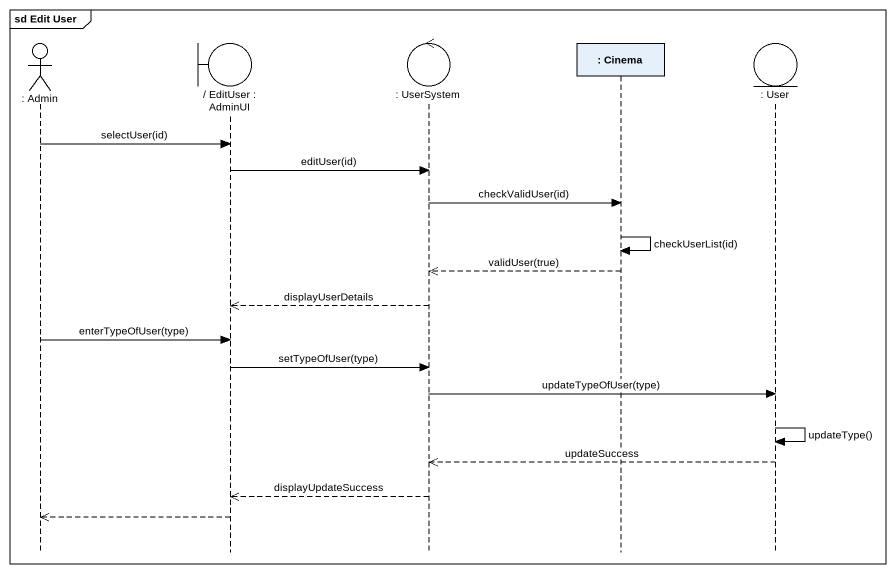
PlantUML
@startuml
mainframe sd Edit User
hide footbox
actor ": Admin" as Admin
boundary "/ EditUser : AdminUI" as EditUser_AdminUI
control ": UserSystem" as UserSystem
participant ": Cinema" as Cinema
entity ": User" as User

Admin -> EditUser_AdminUI : selectUser(id)
EditUser_AdminUI -> UserSystem : editUser(id)
UserSystem -> Cinema : checkValidUser(id)
Cinema -> Cinema : checkUserList(id)
Cinema -->> UserSystem : validUser(true)
UserSystem -->> EditUser_AdminUI : displayUserDetails
Admin -> EditUser_AdminUI : enterTypeOfUser(type)
EditUser_AdminUI -> UserSystem : setTypeOfUser(type)
UserSystem -> User : updateTypeOfUser(type)
User -> User : updateType()
User -->> UserSystem : updateSuccess
UserSystem -->> EditUser_AdminUI : displayUpdateSuccess
EditUser_AdminUI -->> Admin
@enduml
